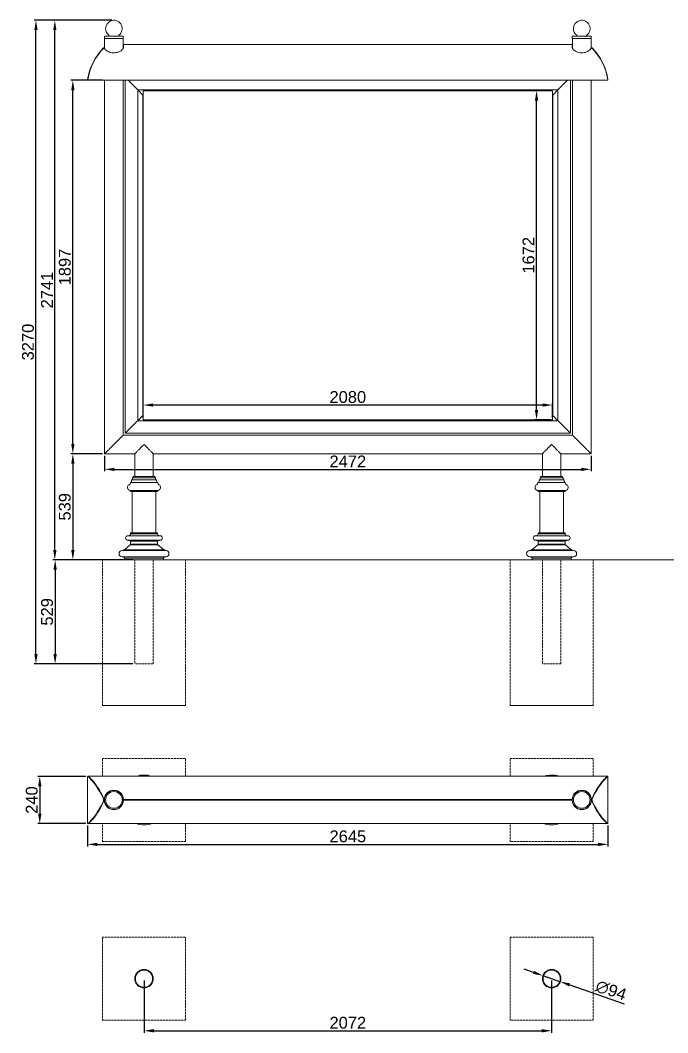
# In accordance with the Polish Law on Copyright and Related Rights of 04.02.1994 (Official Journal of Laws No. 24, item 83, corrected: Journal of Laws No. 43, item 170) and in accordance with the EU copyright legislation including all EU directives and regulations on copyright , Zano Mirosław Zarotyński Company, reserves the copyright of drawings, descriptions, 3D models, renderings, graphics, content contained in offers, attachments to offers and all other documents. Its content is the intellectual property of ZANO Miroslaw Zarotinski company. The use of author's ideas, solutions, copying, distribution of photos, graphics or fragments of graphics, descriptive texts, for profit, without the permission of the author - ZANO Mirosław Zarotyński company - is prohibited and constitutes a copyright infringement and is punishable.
# Model space of a CAD drawing. Header units: millimetres. Extents: x -342 to 7090, y 907 to 6051.
# Drawn here: x -342 to 2949, y 907 to 6051 of the extents above; entities that cross this region are included whole.
import ezdxf

# ---------------------------------------------------------------- set-up
doc = ezdxf.new("R2010")
doc.units = ezdxf.units.MM
doc.linetypes.add('HIDDEN', pattern=[1.905, 1.27, -0.635])
for name, color, linetype, lineweight in [('ZANO_R', 7, 'Continuous', 0), ('ZANO_R_przerywana', 7, 'HIDDEN', 0), ('ZANO_W', 1, 'Continuous', 0)]:
    doc.layers.add(name, color=color, linetype=linetype, lineweight=lineweight)
doc.styles.add('Arial', font='arial.ttf')
doc.styles.get("Standard").update_dxf_attribs({"font": 'ARIALUNI.TTF'})
doc.dimstyles.new('pl i ang', dxfattribs={"dimtxt": 50, "dimasz": 50, "dimexe": 1.25, "dimexo": 0.625, "dimgap": 10, "dimtad": 1, "dimtoh": 1, "dimtxsty": 'Standard', "dimcen": 2.5, "dimclrd": 1, "dimclre": 1, "dimclrt": 1, "dimadec": 0, "dimazin": 0, "dimtfac": 1, "dimtmove": 0, "dimatfit": 3, "dimfxl": 1, "dimarcsym": 1})

# ---------------------------------------------------------------- blocks, each defined once
blk = doc.blocks.new('*D407')
at = {"layer": 'ZANO_W', "color": 1, "lineweight": -2}
for p, q in [((283, 4030.5), (283, 4105.7)), ((2313.4, 4095.7), (333, 4095.7)), ((2363.4, 4030.5), (2363.4, 4105.7))]:
    blk.add_line(p, q, dxfattribs=at)
at = {"layer": 'ZANO_W', "color": 1}
for points in [[(333, 4104), (333, 4087.4), (283, 4095.7)], [(2313.4, 4087.4), (2313.4, 4104), (2363.4, 4095.7)]]:
    blk.add_solid(points, dxfattribs=at)
at = {"layer": 'ZANO_W', "color": 1, "insert": (1323.2, 4136.3), "char_height": 60, "attachment_point": 5, "style": 'Arial'}
blk.add_mtext('2080', dxfattribs=at)
blk = doc.blocks.new('*D408')
at = {"layer": 'ZANO_W', "color": 1, "lineweight": -2}
for p, q in [((2353.4, 5692.7), (2272.4, 5692.7)), ((2282.4, 4070.5), (2282.4, 5642.7)), ((2353.4, 4020.5), (2272.4, 4020.5))]:
    blk.add_line(p, q, dxfattribs=at)
at = {"layer": 'ZANO_W', "color": 1}
for points in [[(2290.8, 5642.7), (2274.1, 5642.7), (2282.4, 5692.7)], [(2274.1, 4070.5), (2290.8, 4070.5), (2282.4, 4020.5)]]:
    blk.add_solid(points, dxfattribs=at)
at = {"layer": 'ZANO_W', "color": 1, "insert": (2241.8, 4856.6), "char_height": 60, "attachment_point": 5, "rotation": 90, "style": 'Arial'}
blk.add_mtext('1672', dxfattribs=at)
blk = doc.blocks.new('*D409')
at = {"layer": 'ZANO_W', "color": 1, "lineweight": -2}
for p, q in [((77, 5745.5), (-84.5, 5745.5)), ((-74.5, 3898.3), (-74.5, 5695.5)), ((77, 3848.3), (-84.5, 3848.3))]:
    blk.add_line(p, q, dxfattribs=at)
at = {"layer": 'ZANO_W', "color": 1}
for points in [[(-66.2, 5695.5), (-82.8, 5695.5), (-74.5, 5745.5)], [(-82.8, 3898.3), (-66.2, 3898.3), (-74.5, 3848.3)]]:
    blk.add_solid(points, dxfattribs=at)
at = {"layer": 'ZANO_W', "color": 1, "insert": (-115.1, 4796.9), "char_height": 60, "attachment_point": 5, "rotation": 90, "style": 'Arial'}
blk.add_mtext('1897', dxfattribs=at)
blk = doc.blocks.new('*D410')
at = {"layer": 'ZANO_W', "color": 1, "lineweight": -2}
for p, q in [((77, 3848.3), (-84.5, 3848.3)), ((-74.5, 3798.3), (-74.5, 3359.3)), ((178.5, 3309.3), (-84.5, 3309.3))]:
    blk.add_line(p, q, dxfattribs=at)
at = {"layer": 'ZANO_W', "color": 1}
for points in [[(-66.2, 3798.3), (-82.8, 3798.3), (-74.5, 3848.3)], [(-82.8, 3359.3), (-66.2, 3359.3), (-74.5, 3309.3)]]:
    blk.add_solid(points, dxfattribs=at)
at = {"layer": 'ZANO_W', "color": 1, "insert": (-115.2, 3578.8), "char_height": 60, "attachment_point": 5, "rotation": 90, "style": 'Arial'}
blk.add_mtext('539', dxfattribs=at)
blk = doc.blocks.new('*D411')
at = {"layer": 'ZANO_W', "color": 1, "lineweight": -2}
for p, q in [((230.3, 3309.3), (-174.6, 3309.3)), ((-164.6, 3259.3), (-164.6, 2830.8)), ((230.3, 2780.8), (-174.6, 2780.8))]:
    blk.add_line(p, q, dxfattribs=at)
at = {"layer": 'ZANO_W', "color": 1}
for points in [[(-156.3, 3259.3), (-173, 3259.3), (-164.6, 3309.3)], [(-173, 2830.8), (-156.3, 2830.8), (-164.6, 2780.8)]]:
    blk.add_solid(points, dxfattribs=at)
at = {"layer": 'ZANO_W', "color": 1, "insert": (-205.3, 3045), "char_height": 60, "attachment_point": 5, "rotation": 90, "style": 'Arial'}
blk.add_mtext('529', dxfattribs=at)
blk = doc.blocks.new('*D412')
at = {"layer": 'ZANO_W', "color": 1, "lineweight": -2}
for p, q in [((123.2, 6050.7), (-176.1, 6050.7)), ((-166.1, 3359.3), (-166.1, 6000.7)), ((178.5, 3309.3), (-176.1, 3309.3))]:
    blk.add_line(p, q, dxfattribs=at)
at = {"layer": 'ZANO_W', "color": 1}
for points in [[(-157.7, 6000.7), (-174.4, 6000.7), (-166.1, 6050.7)], [(-174.4, 3359.3), (-157.7, 3359.3), (-166.1, 3309.3)]]:
    blk.add_solid(points, dxfattribs=at)
at = {"layer": 'ZANO_W', "color": 1, "insert": (-206.2, 4680), "char_height": 60, "attachment_point": 5, "rotation": 90, "style": 'Arial'}
blk.add_mtext('2741', dxfattribs=at)
blk = doc.blocks.new('*D413')
at = {"layer": 'ZANO_W', "color": 1, "lineweight": -2}
for p, q in [((122.6, 6050.7), (-271.9, 6050.7)), ((-261.9, 2830.8), (-261.9, 6000.7)), ((230.3, 2780.8), (-271.9, 2780.8))]:
    blk.add_line(p, q, dxfattribs=at)
at = {"layer": 'ZANO_W', "color": 1}
for points in [[(-253.5, 6000.7), (-270.2, 6000.7), (-261.9, 6050.7)], [(-270.2, 2830.8), (-253.5, 2830.8), (-261.9, 2780.8)]]:
    blk.add_solid(points, dxfattribs=at)
at = {"layer": 'ZANO_W', "color": 1, "insert": (-302.5, 4415.7), "char_height": 60, "attachment_point": 5, "rotation": 90, "style": 'Arial'}
blk.add_mtext('3270', dxfattribs=at)
blk = doc.blocks.new('*D414')
at = {"layer": 'ZANO_W', "color": 1, "lineweight": -2}
for p, q in [((87, 3838.3), (87, 3759.1)), ((2559.4, 3838.3), (2559.4, 3759.1)), ((137, 3769.1), (2509.4, 3769.1))]:
    blk.add_line(p, q, dxfattribs=at)
at = {"layer": 'ZANO_W', "color": 1}
for points in [[(137, 3777.4), (137, 3760.7), (87, 3769.1)], [(2509.4, 3760.7), (2509.4, 3777.4), (2559.4, 3769.1)]]:
    blk.add_solid(points, dxfattribs=at)
at = {"layer": 'ZANO_W', "color": 1, "insert": (1323.2, 3809.2), "char_height": 60, "attachment_point": 5, "style": 'Arial'}
blk.add_mtext('2472', dxfattribs=at)
blk = doc.blocks.new('*D415')
at = {"layer": 'ZANO_W', "color": 1, "lineweight": -2}
for p, q in [((-9.2, 2208.7), (-252.6, 2208.7)), ((-242.6, 2158.7), (-242.6, 2019.1)), ((-7.8, 1969.1), (-252.6, 1969.1))]:
    blk.add_line(p, q, dxfattribs=at)
at = {"layer": 'ZANO_W', "color": 1}
for points in [[(-234.2, 2158.7), (-250.9, 2158.7), (-242.6, 2208.7)], [(-250.9, 2019.1), (-234.2, 2019.1), (-242.6, 1969.1)]]:
    blk.add_solid(points, dxfattribs=at)
at = {"layer": 'ZANO_W', "color": 1, "insert": (-283.2, 2088.9), "char_height": 60, "attachment_point": 5, "rotation": 90, "style": 'Arial'}
blk.add_mtext('240', dxfattribs=at)
blk = doc.blocks.new('*D416')
at = {"layer": 'ZANO_W', "color": 1, "lineweight": -2}
for p, q in [((0.8, 1960.3), (0.8, 1853.7)), ((2645.5, 1960.3), (2645.5, 1853.7)), ((50.8, 1863.7), (2595.5, 1863.7))]:
    blk.add_line(p, q, dxfattribs=at)
at = {"layer": 'ZANO_W', "color": 1}
for points in [[(50.8, 1872), (50.8, 1855.4), (0.8, 1863.7)], [(2595.5, 1855.4), (2595.5, 1872), (2645.5, 1863.7)]]:
    blk.add_solid(points, dxfattribs=at)
at = {"layer": 'ZANO_W', "color": 1, "insert": (1323.2, 1904.3), "char_height": 60, "attachment_point": 5, "style": 'Arial'}
blk.add_mtext('2645', dxfattribs=at)
blk = doc.blocks.new('*D417')
at = {"layer": 'ZANO_W', "color": 1, "lineweight": -2}
for p, q in [((2267.5, 1213.2), (2220.2, 1229.5)), ((2314.7, 1196.8), (2403.5, 1166.1)), ((2450.8, 1149.7), (2728.1, 1053.7))]:
    blk.add_line(p, q, dxfattribs=at)
at = {"layer": 'ZANO_W', "color": 1}
for points in [[(2264.7, 1205.3), (2270.2, 1221), (2314.7, 1196.8)], [(2453.5, 1157.6), (2448, 1141.8), (2403.5, 1166.1)]]:
    blk.add_solid(points, dxfattribs=at)
at = {"layer": 'ZANO_W', "color": 1, "insert": (2661.1, 1121.7), "char_height": 60, "attachment_point": 5, "rotation": 340.9046, "style": 'Arial'}
blk.add_mtext('∅94', dxfattribs=at)
blk = doc.blocks.new('*D418')
at = {"layer": 'ZANO_W', "color": 1, "lineweight": -2}
for p, q in [((287.3, 1171.4), (287.3, 906.7)), ((2359.1, 1171.4), (2359.1, 906.7)), ((337.3, 916.7), (2309.1, 916.7))]:
    blk.add_line(p, q, dxfattribs=at)
at = {"layer": 'ZANO_W', "color": 1}
for points in [[(337.3, 925), (337.3, 908.4), (287.3, 916.7)], [(2309.1, 908.4), (2309.1, 925), (2359.1, 916.7)]]:
    blk.add_solid(points, dxfattribs=at)
at = {"layer": 'ZANO_W', "color": 1, "insert": (1323.2, 957.3), "char_height": 60, "attachment_point": 5, "style": 'Arial'}
blk.add_mtext('2072', dxfattribs=at)

msp = doc.modelspace()

# ---------------------------------------------------------------- linework, layer by layer
at = {"layer": 'ZANO_R'}
for p, q in [((85.9, 5969.4), (85.9, 5958.8)), ((182.1, 5969.4), (85.9, 5969.4)), ((182.1, 5958.8), (182.1, 5969.4)), ((2464.2, 5969.4), (2464.2, 5958.8)), ((2468.9, 5969.4), (2464.2, 5969.4)), ((2560.4, 5969.4), (2468.9, 5969.4)), ((2560.4, 5958.8), (2560.4, 5969.4)), ((182.1, 5958.8), (85.9, 5958.8)), ((87, 5958.8), (87, 5906.6)), ((181, 5906.8), (181, 5958.8)), ((2463.7, 5927.1), (182.6, 5927.1)), ((182.6, 5912.1), (182.6, 5927.1)), ((2463.7, 5927.1), (2463.7, 5912.1)), ((2468.9, 5958.8), (2464.2, 5958.8)), ((2465.3, 5958.8), (2465.3, 5906.8)), ((2560.4, 5958.8), (2468.9, 5958.8)), ((2559.3, 5906.5), (2559.3, 5958.8)), ((81.9, 5910.6), (82.8, 5909.6)), ((83.1, 5911.8), (84, 5910.8)), ((2563.2, 5911.8), (2562.3, 5910.8)), ((2564.5, 5910.6), (2563.5, 5909.6)), ((0.8, 5748.9), (2.4, 5748.7)), ((3.7, 5748.4), (2.2, 5748.4)), ((3.7, 5748.4), (2.2, 5748.4)), ((2.2, 5748.4), (2.2, 5748.4)), ((3.8, 5745.5), (2642.5, 5745.5)), ((87, 5745.5), (87, 3848.3)), ((181, 3942.3), (181, 5745.5)), ((192.2, 3954.4), (192.2, 5745.5)), ((207.1, 5745.5), (252.7, 5699.8)), ((2439.3, 5745.5), (2393.7, 5699.8)), ((2454.2, 3954.4), (2454.2, 5745.5)), ((2465.4, 5745.5), (2465.4, 3942.3)), ((2559.4, 3848.3), (2559.4, 5745.5)), ((2644.1, 5748.4), (2642.6, 5748.4)), ((2644.1, 5748.4), (2642.6, 5748.4)), ((2645.5, 5748.9), (2644, 5748.7)), ((2644.1, 5748.4), (2644.1, 5748.4)), ((252.7, 5699.8), (255.6, 5697)), ((255.6, 4016.3), (255.6, 5697)), ((2390.8, 5697), (255.6, 5697)), ((256.9, 5695.7), (282, 5670.5)), ((282, 4042.7), (282, 5670.5)), ((283, 5670.5), (282, 5670.5)), ((283, 5692.7), (283, 4856.6)), ((283, 5692.7), (2363.4, 5692.7)), ((2363.4, 5692.7), (2363.4, 4856.6)), ((2364.4, 5670.5), (2363.4, 5670.5)), ((2364.4, 5670.5), (2389.6, 5695.7)), ((2364.4, 4042.7), (2364.4, 5670.5)), ((2390.8, 4016.3), (2390.8, 5697)), ((283, 4856.6), (283, 4020.5)), ((2363.4, 4856.6), (2363.4, 4020.5)), ((252.7, 4013.4), (195, 3955.7)), ((2390.8, 4016.3), (255.6, 4016.3)), ((282, 4042.7), (256.9, 4017.5)), ((283, 4042.7), (282, 4042.7)), ((2363.4, 4020.5), (283, 4020.5)), ((2364.4, 4042.7), (2363.4, 4042.7)), ((2389.6, 4017.5), (2364.4, 4042.7)), ((2393.7, 4013.4), (2451.4, 3955.7)), ((2465.4, 3942.3), (181, 3942.3)), ((193.8, 3954.4), (192.2, 3954.4)), ((193.8, 3954.4), (193.8, 3952.9)), ((2452.7, 3952.9), (193.8, 3952.9)), ((2452.7, 3954.4), (2452.7, 3952.9)), ((2452.7, 3954.4), (2454.2, 3954.4)), ((87, 3848.3), (240.3, 3848.3)), ((240.3, 3848.3), (240.3, 3732.1)), ((334.3, 3848.3), (2312.1, 3848.3)), ((334.3, 3732.1), (334.3, 3848.3)), ((2312.1, 3848.3), (2312.1, 3732.1)), ((2406.1, 3848.3), (2559.4, 3848.3)), ((2406.1, 3732.1), (2406.1, 3848.3)), ((224.1, 3713.6), (224.1, 3709.4)), ((326.8, 3715.7), (226.3, 3715.7)), ((229.4, 3725.2), (229.4, 3721.5)), ((324.1, 3726.3), (230.5, 3726.3)), ((231.3, 3730), (231.3, 3729.5)), ((233.4, 3732.1), (322.2, 3732.1)), ((322.2, 3732.1), (341.2, 3732.1)), ((344.1, 3726.3), (324.1, 3726.3)), ((348.3, 3715.7), (326.8, 3715.7)), ((343.3, 3729.5), (343.3, 3730)), ((345.2, 3721.5), (345.2, 3725.2)), ((350.5, 3709.4), (350.5, 3713.6)), ((2295.9, 3713.6), (2295.9, 3709.4)), ((2419.6, 3715.7), (2298.1, 3715.7)), ((2301.2, 3725.2), (2301.2, 3721.5)), ((2415.4, 3726.3), (2302.3, 3726.3)), ((2303.1, 3730), (2303.1, 3729.5)), ((2305.2, 3732.1), (2412.5, 3732.1)), ((2412.5, 3732.1), (2413, 3732.1)), ((2415.1, 3729.5), (2415.1, 3730)), ((2415.9, 3726.3), (2415.4, 3726.3)), ((2417, 3721.5), (2417, 3725.2)), ((2420.2, 3715.7), (2419.6, 3715.7)), ((2422.3, 3709.4), (2422.3, 3713.6)), ((333.4, 3662.4), (216.2, 3662.4)), ((217.8, 3700.9), (217.8, 3700.7)), ((218.6, 3659.4), (218.6, 3656.5)), ((331.8, 3659.4), (218.6, 3659.4)), ((331.8, 3656.5), (218.6, 3656.5)), ((330.9, 3703), (219.9, 3703)), ((227.1, 3656.5), (227.1, 3446.7)), ((354.7, 3703), (330.9, 3703)), ((356, 3659.4), (331.8, 3659.4)), ((356, 3656.5), (331.8, 3656.5)), ((358.5, 3662.4), (333.4, 3662.4)), ((347.6, 3446.7), (347.6, 3656.5)), ((356, 3656.5), (356, 3659.4)), ((356.8, 3700.7), (356.8, 3700.9)), ((2429.6, 3662.4), (2288, 3662.4)), ((2289.6, 3700.9), (2289.6, 3700.7)), ((2290.4, 3659.4), (2290.4, 3656.5)), ((2427.2, 3659.4), (2290.4, 3659.4)), ((2427.2, 3656.5), (2290.4, 3656.5)), ((2425.9, 3703), (2291.7, 3703)), ((2298.9, 3656.5), (2298.9, 3446.7)), ((2419.4, 3446.7), (2419.4, 3656.5)), ((2426.5, 3703), (2425.9, 3703)), ((2427.8, 3659.4), (2427.2, 3659.4)), ((2427.8, 3656.5), (2427.2, 3656.5)), ((2427.8, 3656.5), (2427.8, 3659.4)), ((2428.6, 3700.7), (2428.6, 3700.9)), ((2430.3, 3662.4), (2429.6, 3662.4)), ((218.6, 3446.7), (218.6, 3442)), ((218.6, 3446.7), (356, 3446.7)), ((356, 3442), (356, 3446.7)), ((2290.4, 3446.7), (2290.4, 3442)), ((2290.4, 3446.7), (2427.8, 3446.7)), ((2427.8, 3442), (2427.8, 3446.7)), ((205.4, 3431.9), (369.2, 3431.9)), ((205.4, 3408.6), (369.2, 3408.6)), ((218.6, 3442), (356, 3442)), ((218.6, 3404.4), (218.6, 3388.5)), ((218.6, 3404.4), (356, 3404.4)), ((356, 3388.5), (356, 3404.4)), ((2277.2, 3431.9), (2441, 3431.9)), ((2277.2, 3408.6), (2441, 3408.6)), ((2290.4, 3442), (2427.8, 3442)), ((2290.4, 3404.4), (2290.4, 3388.5)), ((2290.4, 3404.4), (2427.8, 3404.4)), ((2427.8, 3388.5), (2427.8, 3404.4)), ((176.3, 3356.8), (398.3, 3356.8)), ((217, 3385), (187.3, 3361)), ((187.3, 3361), (387.3, 3361)), ((217, 3385), (357.6, 3385)), ((218.6, 3388.5), (356, 3388.5)), ((387.3, 3361), (357.6, 3385)), ((2248.1, 3356.8), (2470.1, 3356.8)), ((2288.8, 3385), (2259.1, 3361)), ((2259.1, 3361), (2459.1, 3361)), ((2288.8, 3385), (2429.4, 3385)), ((2290.4, 3388.5), (2427.8, 3388.5)), ((2459.1, 3361), (2429.4, 3385)), ((-99, 3309.3), (3810.7, 3309.3)), ((75.9, 3309.3), (498.7, 3309.3)), ((498.7, 3309.3), (75.9, 3309.3)), ((176.3, 3325.1), (398.3, 3325.1)), ((188.5, 3317.2), (188.5, 3309.3)), ((188.5, 3317.2), (386.1, 3317.2)), ((240.3, 3309.3), (334.3, 3309.3)), ((386.1, 3309.3), (386.1, 3317.2)), ((2147.7, 3309.3), (2570.5, 3309.3)), ((2570.5, 3309.3), (2147.7, 3309.3)), ((2248.1, 3325.1), (2470.1, 3325.1)), ((2260.3, 3317.2), (2260.3, 3309.3)), ((2260.3, 3317.2), (2457.9, 3317.2)), ((2312.1, 3309.3), (2406.1, 3309.3)), ((2457.9, 3309.3), (2457.9, 3317.2)), ((0.8, 2208.7), (0.8, 2203.8)), ((0.8, 2208.7), (2.3, 2208.7)), ((0.8, 2203.9), (0.8, 1975.1)), ((2.2, 2209.9), (2.2, 2208.7)), ((2.2, 2209.9), (3.7, 2209.9)), ((2642.6, 2209.9), (3.7, 2209.9)), ((21.4, 2190.8), (22, 2190.8)), ((22.4, 2189.8), (22.9, 2189.8)), ((2623.4, 2189.8), (2623.9, 2189.8)), ((2624.3, 2190.8), (2624.9, 2190.8)), ((2642.6, 2209.9), (2644.1, 2209.9)), ((2645.5, 2208.7), (2644, 2208.7)), ((2644.1, 2209.9), (2644.1, 2208.7)), ((2645.5, 2203.8), (2645.5, 2208.7)), ((2645.6, 1975.1), (2645.6, 2203.9)), ((75.9, 2110.4), (75.9, 2108)), ((147, 2136.2), (144.3, 2136.2)), ((2502, 2136.2), (2499.3, 2136.2)), ((2570.5, 2108.2), (2570.5, 2110.6)), ((75.9, 2071), (75.9, 2068.6)), ((81.9, 2091.6), (83, 2091.6)), ((81.9, 2087.4), (83, 2087.4)), ((83.1, 2090.8), (83.1, 2088.2)), ((83.1, 2090.8), (84.2, 2090.8)), ((83.1, 2088.2), (84.2, 2088.2)), ((84.1, 2091.9), (84.1, 2091.4)), ((84.1, 2087.1), (84.1, 2087.6)), ((84.2, 2090.8), (84.2, 2088.2)), ((85.6, 2094.5), (85.4, 2091.4)), ((85.4, 2091.4), (85.4, 2091.9)), ((85.4, 2089.5), (85.4, 2091.1)), ((85.4, 2089.5), (85.4, 2087.9)), ((85.4, 2087.6), (85.4, 2087.1)), ((182.6, 2091.4), (182.6, 2091.9)), ((182.6, 2089.5), (182.6, 2091.1)), ((182.6, 2091.1), (2463.7, 2091.1)), ((182.6, 2089.5), (2463.7, 2089.5)), ((182.6, 2089.5), (182.6, 2087.9)), ((2463.7, 2087.9), (182.6, 2087.9)), ((182.6, 2087.6), (182.6, 2087.1)), ((2463.7, 2091.4), (2463.7, 2091.9)), ((2463.7, 2089.5), (2463.7, 2091.1)), ((2463.7, 2089.5), (2463.7, 2087.9)), ((2463.7, 2087.6), (2463.7, 2087.1)), ((2560.7, 2084.5), (2560.9, 2087.6)), ((2560.9, 2091.4), (2560.9, 2091.9)), ((2560.9, 2087.6), (2560.9, 2087.1)), ((2561, 2089.5), (2561, 2091.1)), ((2561, 2089.5), (2561, 2087.9)), ((2563.2, 2090.8), (2562.1, 2090.8)), ((2562.1, 2088.2), (2562.1, 2090.8)), ((2563.2, 2088.2), (2562.1, 2088.2)), ((2562.2, 2091.9), (2562.2, 2091.4)), ((2562.2, 2087.1), (2562.2, 2087.6)), ((2563.2, 2088.2), (2563.2, 2090.8)), ((2564.5, 2091.6), (2563.3, 2091.6)), ((2564.5, 2087.4), (2563.3, 2087.4)), ((2570.5, 2068.4), (2570.5, 2070.8)), ((144.3, 2042.3), (145.4, 2042.3)), ((2501, 2042.3), (2502, 2042.3)), ((0.8, 1975.2), (0.8, 1970.3)), ((0.8, 1970.3), (2.3, 1970.3)), ((2.2, 1969.1), (2.2, 1970.3)), ((3.7, 1969.1), (2.2, 1969.1)), ((3.7, 1969.1), (2642.6, 1969.1)), ((22, 1988.2), (21.4, 1988.2)), ((22.9, 1989.2), (22.4, 1989.2)), ((2623.9, 1989.2), (2623.4, 1989.2)), ((2624.9, 1988.2), (2624.3, 1988.2)), ((2644.1, 1969.1), (2642.6, 1969.1)), ((2645.5, 1970.3), (2644, 1970.3)), ((2644.1, 1969.1), (2644.1, 1970.3)), ((2645.5, 1970.3), (2645.5, 1975.2))]:
    msp.add_line(p, q, dxfattribs=at)
at = {"layer": 'ZANO_R', "flags": 128}
for points in [[(85.4, 5910.9), (85.6, 5909.8), (86.5, 5907.4), (88.1, 5904.9), (90.5, 5902.2), (93.5, 5899.4), (97.1, 5896.6), (101.4, 5893.9), (106.2, 5891.4), (111.6, 5889.2), (117.9, 5887.2), (124.7, 5885.8), (131.9, 5885.2), (139.1, 5885.4), (145.5, 5886.2), (151.6, 5887.6), (157.5, 5889.6), (161, 5891.1), (164.3, 5892.7), (170.3, 5896.2), (175.1, 5900), (177.9, 5902.7), (180.1, 5905.3), (181.6, 5907.9), (182.6, 5910.9)], [(2463.7, 5910.9), (2463.9, 5909.8), (2464.9, 5907.4), (2466.5, 5904.9), (2468.8, 5902.2), (2471.9, 5899.4), (2475.5, 5896.6), (2479.7, 5893.9), (2484.6, 5891.4), (2489.9, 5889.2), (2496.3, 5887.2), (2503.1, 5885.8), (2510.2, 5885.2), (2517.5, 5885.4), (2523.8, 5886.2), (2529.9, 5887.6), (2535.9, 5889.6), (2541.3, 5892), (2547, 5895.2), (2551.8, 5898.6), (2554.9, 5901.3), (2557.4, 5903.9), (2559.2, 5906.5), (2560.4, 5908.8), (2560.9, 5910.9)], [(255.6, 5697), (255.6, 5696.9), (255.7, 5696.9), (255.8, 5696.8), (256, 5696.6), (256.2, 5696.4), (256.4, 5696.2), (256.6, 5696), (256.9, 5695.7)], [(255.6, 5697), (255.6, 5696.9), (255.7, 5696.9), (255.8, 5696.8), (256, 5696.6), (256.2, 5696.4), (256.4, 5696.2), (256.6, 5696), (256.9, 5695.7)], [(2389.6, 5695.7), (2389.8, 5696), (2390, 5696.2), (2390.3, 5696.4), (2390.4, 5696.6), (2390.6, 5696.8), (2390.7, 5696.9), (2390.8, 5696.9), (2390.8, 5697)], [(2389.6, 5695.7), (2389.8, 5696), (2390, 5696.2), (2390.3, 5696.4), (2390.4, 5696.6), (2390.6, 5696.8), (2390.7, 5696.9), (2390.8, 5696.9), (2390.8, 5697)], [(2390.8, 5697), (2390.9, 5697), (2391, 5697.1), (2391.2, 5697.4), (2391.5, 5697.6), (2391.8, 5698), (2392.2, 5698.4), (2392.7, 5698.9), (2393.2, 5699.3), (2393.7, 5699.8)], [(2390.8, 5697), (2390.9, 5697), (2391, 5697.2), (2391.3, 5697.5), (2391.7, 5697.8), (2392.1, 5698.2), (2392.6, 5698.7), (2393.1, 5699.3), (2393.7, 5699.8)], [(255.6, 4016.3), (255.5, 4016.2), (255.4, 4016.1), (255.1, 4015.8), (254.8, 4015.4), (254.3, 4015), (253.8, 4014.5), (253.3, 4014), (252.7, 4013.4)], [(255.6, 4016.3), (255.5, 4016.2), (255.4, 4016.1), (255.2, 4015.9), (254.9, 4015.6), (254.6, 4015.3), (254.2, 4014.8), (253.7, 4014.4), (253.2, 4013.9), (252.7, 4013.4)], [(256.9, 4017.5), (256.6, 4017.3), (256.4, 4017.1), (256.2, 4016.8), (256, 4016.6), (255.8, 4016.5), (255.7, 4016.4), (255.6, 4016.3), (255.6, 4016.3)], [(256.9, 4017.5), (256.6, 4017.3), (256.4, 4017.1), (256.2, 4016.9), (256, 4016.7), (255.9, 4016.6), (255.8, 4016.4), (255.7, 4016.4), (255.6, 4016.3), (255.6, 4016.3)], [(2390.8, 4016.3), (2390.8, 4016.3), (2390.7, 4016.4), (2390.6, 4016.5), (2390.4, 4016.6), (2390.3, 4016.8), (2390, 4017.1), (2389.8, 4017.3), (2389.6, 4017.5)], [(2390.8, 4016.3), (2390.8, 4016.3), (2390.7, 4016.4), (2390.6, 4016.5), (2390.4, 4016.6), (2390.3, 4016.8), (2390, 4017.1), (2389.8, 4017.3), (2389.6, 4017.5)], [(2393.7, 4013.4), (2393.1, 4014), (2392.6, 4014.5), (2392.1, 4015), (2391.7, 4015.4), (2391.3, 4015.8), (2391, 4016.1), (2390.9, 4016.2), (2390.8, 4016.3)], [(2393.7, 4013.4), (2393.2, 4013.9), (2392.7, 4014.4), (2392.2, 4014.8), (2391.8, 4015.3), (2391.5, 4015.6), (2391.2, 4015.9), (2391, 4016.1), (2390.9, 4016.2), (2390.8, 4016.3)], [(181, 3942.3), (180.9, 3942.2), (180.5, 3941.8), (179.8, 3941.1), (178.9, 3940.2), (177.8, 3939), (176.4, 3937.6), (174.7, 3936), (172.9, 3934.1), (170.8, 3932), (168.5, 3929.7), (166, 3927.3), (163.3, 3924.6), (160.5, 3921.8), (157.5, 3918.8), (154.4, 3915.7), (151.2, 3912.5), (147.9, 3909.1), (144.5, 3905.8), (141, 3902.3), (137.5, 3898.8), (134, 3895.3), (130.5, 3891.8), (127, 3888.3), (123.6, 3884.8), (120.2, 3881.4), (116.9, 3878.1), (113.6, 3874.9), (110.5, 3871.8), (107.6, 3868.8), (104.7, 3866), (102.1, 3863.3), (99.6, 3860.9), (97.3, 3858.6), (95.2, 3856.5), (93.3, 3854.6), (91.7, 3853), (90.3, 3851.6), (89.1, 3850.4), (88.2, 3849.5), (87.6, 3848.8), (87.2, 3848.4), (87, 3848.3)], [(87, 3848.3), (87.2, 3848.4), (87.6, 3848.8), (88.2, 3849.5), (89.1, 3850.4), (90.3, 3851.6), (91.7, 3853), (93.3, 3854.6), (95.2, 3856.5), (97.3, 3858.6), (99.6, 3860.9), (102.1, 3863.3), (104.7, 3866), (107.6, 3868.8), (110.5, 3871.8), (113.6, 3874.9), (116.9, 3878.1), (120.2, 3881.4), (123.6, 3884.8), (127, 3888.3), (130.5, 3891.8), (134, 3895.3), (137.5, 3898.8), (141, 3902.3), (144.5, 3905.8), (147.9, 3909.1), (151.2, 3912.5), (154.4, 3915.7), (157.5, 3918.8), (160.5, 3921.8), (163.3, 3924.6), (166, 3927.3), (168.5, 3929.7), (170.8, 3932), (172.9, 3934.1), (174.7, 3936), (176.4, 3937.6), (177.8, 3939), (178.9, 3940.2), (179.8, 3941.1), (180.5, 3941.8), (180.9, 3942.2), (181, 3942.3)], [(195, 3955.7), (194.5, 3955.5), (194, 3955.3), (193.6, 3955.1), (193.2, 3954.9), (192.8, 3954.7), (192.6, 3954.6), (192.3, 3954.5), (192.2, 3954.5), (192.2, 3954.4)], [(195, 3955.7), (194.8, 3955.2), (194.5, 3954.6), (194.3, 3954.1), (194.1, 3953.7), (194, 3953.3), (193.9, 3953.1), (193.8, 3952.9), (193.8, 3952.9)], [(195, 3955.7), (194.8, 3955.5), (194.5, 3955.2), (194.3, 3955), (194.1, 3954.8), (194, 3954.7), (193.9, 3954.5), (193.8, 3954.5), (193.8, 3954.4)], [(195, 3955.7), (194.8, 3955.5), (194.6, 3955.3), (194.4, 3955.1), (194.2, 3954.9), (194.1, 3954.7), (193.9, 3954.6), (193.8, 3954.5), (193.8, 3954.5), (193.8, 3954.4)], [(2452.7, 3952.9), (2452.6, 3952.9), (2452.6, 3953), (2452.5, 3953.2), (2452.4, 3953.5), (2452.2, 3953.9), (2452, 3954.3), (2451.8, 3954.7), (2451.6, 3955.2), (2451.4, 3955.7)], [(2452.7, 3954.4), (2452.6, 3954.5), (2452.6, 3954.5), (2452.5, 3954.6), (2452.4, 3954.7), (2452.2, 3954.9), (2452, 3955.1), (2451.8, 3955.3), (2451.6, 3955.5), (2451.4, 3955.7)], [(2454.2, 3954.4), (2454.2, 3954.5), (2454.1, 3954.5), (2453.9, 3954.6), (2453.6, 3954.7), (2453.2, 3954.9), (2452.8, 3955.1), (2452.4, 3955.3), (2451.9, 3955.5), (2451.4, 3955.7)], [(2452.7, 3954.4), (2452.6, 3954.5), (2452.6, 3954.5), (2452.5, 3954.6), (2452.4, 3954.7), (2452.2, 3954.9), (2452, 3955.1), (2451.8, 3955.3), (2451.6, 3955.5), (2451.4, 3955.7)], [(2465.4, 3942.3), (2465.5, 3942.2), (2465.9, 3941.8), (2466.6, 3941.1), (2467.5, 3940.2), (2468.6, 3939), (2470, 3937.6), (2471.7, 3936), (2473.6, 3934.1), (2475.6, 3932), (2477.9, 3929.7), (2480.4, 3927.3), (2483.1, 3924.6), (2485.9, 3921.8), (2488.9, 3918.8), (2492, 3915.7), (2495.2, 3912.5), (2498.5, 3909.1), (2501.9, 3905.8), (2505.4, 3902.3), (2508.9, 3898.8), (2512.4, 3895.3), (2515.9, 3891.8), (2519.4, 3888.3), (2522.8, 3884.8), (2526.2, 3881.4), (2529.5, 3878.1), (2532.8, 3874.9), (2535.9, 3871.8), (2538.8, 3868.8), (2541.7, 3866), (2544.3, 3863.3), (2546.8, 3860.9), (2549.1, 3858.6), (2551.2, 3856.5), (2553.1, 3854.6), (2554.7, 3853), (2556.1, 3851.6), (2557.3, 3850.4), (2558.2, 3849.5), (2558.8, 3848.8), (2559.2, 3848.4), (2559.4, 3848.3)], [(2559.4, 3848.3), (2559.2, 3848.4), (2558.8, 3848.8), (2558.2, 3849.5), (2557.3, 3850.4), (2556.1, 3851.6), (2554.7, 3853), (2553.1, 3854.6), (2551.2, 3856.5), (2549.1, 3858.6), (2546.8, 3860.9), (2544.3, 3863.3), (2541.7, 3866), (2538.8, 3868.8), (2535.9, 3871.8), (2532.8, 3874.9), (2529.5, 3878.1), (2526.2, 3881.4), (2522.8, 3884.8), (2519.4, 3888.3), (2515.9, 3891.8), (2512.4, 3895.3), (2508.9, 3898.8), (2505.4, 3902.3), (2501.9, 3905.8), (2498.5, 3909.1), (2495.2, 3912.5), (2492, 3915.7), (2488.9, 3918.8), (2485.9, 3921.8), (2483.1, 3924.6), (2480.4, 3927.3), (2477.9, 3929.7), (2475.6, 3932), (2473.6, 3934.1), (2471.7, 3936), (2470, 3937.6), (2468.6, 3939), (2467.5, 3940.2), (2466.6, 3941.1), (2465.9, 3941.8), (2465.5, 3942.2), (2465.4, 3942.3)], [(240.3, 3848.3), (240.4, 3848.4), (240.8, 3848.8), (241.5, 3849.5), (242.4, 3850.4), (243.6, 3851.6), (245, 3853), (246.6, 3854.6), (248.5, 3856.5), (250.6, 3858.6), (252.9, 3860.9), (255.3, 3863.3), (258, 3866), (260.8, 3868.8), (263.8, 3871.8), (266.9, 3874.9), (270.1, 3878.1), (273.5, 3881.4), (276.8, 3884.8), (280.3, 3888.3), (283.8, 3891.8), (287.3, 3895.3)], [(287.3, 3895.3), (290.8, 3891.8), (294.3, 3888.3), (297.8, 3884.8), (301.2, 3881.4), (304.5, 3878.1), (307.7, 3874.9), (310.8, 3871.8), (313.8, 3868.8), (316.6, 3866), (319.3, 3863.3), (321.7, 3860.9), (324, 3858.6), (326.1, 3856.5), (328, 3854.6), (329.6, 3853), (331, 3851.6), (332.2, 3850.4), (333.1, 3849.5), (333.8, 3848.8), (334.2, 3848.4), (334.3, 3848.3)], [(2312.1, 3848.3), (2312.3, 3848.4), (2312.6, 3848.8), (2313.3, 3849.5), (2314.2, 3850.4), (2315.4, 3851.6), (2316.8, 3853), (2318.4, 3854.6), (2320.3, 3856.5), (2322.4, 3858.6), (2324.7, 3860.9), (2327.1, 3863.3), (2329.8, 3866), (2332.6, 3868.8), (2335.6, 3871.8), (2338.7, 3874.9), (2341.9, 3878.1), (2345.3, 3881.4), (2348.7, 3884.8), (2352.1, 3888.3), (2355.6, 3891.8), (2359.1, 3895.3)], [(2359.1, 3895.3), (2362.6, 3891.8), (2366.1, 3888.3), (2369.6, 3884.8), (2373, 3881.4), (2376.3, 3878.1), (2379.5, 3874.9), (2382.6, 3871.8), (2385.6, 3868.8), (2388.4, 3866), (2391.1, 3863.3), (2393.6, 3860.9), (2395.8, 3858.6), (2397.9, 3856.5), (2399.8, 3854.6), (2401.4, 3853), (2402.8, 3851.6), (2404, 3850.4), (2404.9, 3849.5), (2405.6, 3848.8), (2406, 3848.4), (2406.1, 3848.3)], [(205.7, 3408.6), (210.1, 3408.2), (213.6, 3407.3), (216.1, 3406.1), (217.8, 3405.1), (218.5, 3404.4), (218.6, 3404.4), (218.6, 3404.4), (218.6, 3404.4), (218.6, 3404.4), (218.6, 3404.4), (218.6, 3404.4)], [(356, 3404.4), (356, 3404.4), (356, 3404.4), (356, 3404.4), (356, 3404.4), (356, 3404.4), (356.1, 3404.4), (356.8, 3405.1), (358.5, 3406.1), (361, 3407.3), (364.5, 3408.2), (368.9, 3408.6)], [(2277.5, 3408.6), (2281.9, 3408.2), (2285.4, 3407.3), (2287.9, 3406.1), (2289.6, 3405.1), (2290.4, 3404.4), (2290.4, 3404.4), (2290.4, 3404.4), (2290.4, 3404.4), (2290.4, 3404.4), (2290.4, 3404.4), (2290.4, 3404.4)], [(2427.8, 3404.4), (2427.8, 3404.4), (2427.8, 3404.4), (2427.8, 3404.4), (2427.8, 3404.4), (2427.8, 3404.4), (2427.9, 3404.4), (2428.6, 3405.1), (2430.3, 3406.1), (2432.8, 3407.3), (2436.3, 3408.2), (2440.8, 3408.6)], [(357.6, 3385), (356.3, 3387), (356, 3388.5)], [(2429.4, 3385), (2428.1, 3387), (2427.8, 3388.5)], [(0.8, 2208.7), (1.2, 2208.5), (3.4, 2207.2), (6.2, 2205.1), (9.4, 2202.1), (13.1, 2198.4), (17.2, 2194), (21.7, 2188.9), (26.5, 2183.1), (31.6, 2176.7), (36.9, 2169.8), (43.3, 2161), (49.9, 2151.4), (56.5, 2141.2), (63.1, 2130.3), (69.4, 2118.8), (75.9, 2105.6), (79, 2098.7), (81.9, 2091.6)], [(84.1, 2091.9), (83.1, 2094.7), (78.4, 2105.8), (73.4, 2116.3), (68.1, 2126.4), (62.7, 2136), (57.1, 2145.1), (51.4, 2153.7), (45.8, 2161.9), (40.3, 2169.5), (34.9, 2176.5), (29.7, 2183.1), (24.8, 2189), (20.2, 2194.2), (15.8, 2198.9), (11.9, 2202.8), (8.9, 2205.6), (6.3, 2207.7), (4, 2209.1), (2.2, 2209.9)], [(9.1, 2203.8), (11, 2202.1), (14.7, 2198.3), (18.8, 2193.8), (23.6, 2188.4), (28.6, 2182.3), (34, 2175.4), (39.6, 2168), (45.3, 2160), (52.8, 2149), (60.3, 2137.2), (67.6, 2124.4), (74.6, 2110.9), (78.9, 2101.4), (83, 2091.6)], [(84.1, 2091.4), (83.1, 2094.2), (78.5, 2105.1), (73.5, 2115.5), (68.2, 2125.5), (62.6, 2135.1), (56.9, 2144.3), (49, 2156.2), (45, 2161.8), (41.1, 2167.2), (37.2, 2172.4), (33.3, 2177.3), (29.6, 2182), (25.9, 2186.3), (20.7, 2192.2), (15.9, 2197.4), (11.5, 2201.7), (9.1, 2203.8)], [(2562.2, 2091.9), (2563.3, 2094.7), (2567.9, 2105.8), (2572.9, 2116.3), (2578.2, 2126.4), (2583.7, 2136), (2589.3, 2145.1), (2594.9, 2153.7), (2600.5, 2161.9), (2606, 2169.5), (2611.4, 2176.5), (2616.6, 2183), (2621.5, 2189), (2626.1, 2194.2), (2630.4, 2198.8), (2634.2, 2202.7), (2637.6, 2205.8), (2640.5, 2208), (2642.5, 2209.2), (2644.1, 2209.9)], [(2562.2, 2091.4), (2563.3, 2094.2), (2567.9, 2105.1), (2572.9, 2115.5), (2578.1, 2125.5), (2583.7, 2135.1), (2589.4, 2144.3), (2597.3, 2156.2), (2601.3, 2161.8), (2605.2, 2167.2), (2609.2, 2172.4), (2613, 2177.3), (2616.8, 2182), (2620.4, 2186.3), (2625.6, 2192.2), (2630.4, 2197.4), (2634.7, 2201.6), (2637.2, 2203.8)], [(2637.2, 2203.8), (2635.3, 2202.1), (2631.6, 2198.3), (2627.5, 2193.8), (2622.8, 2188.4), (2617.7, 2182.3), (2612.3, 2175.4), (2606.7, 2168), (2601, 2160), (2593.5, 2149), (2586.1, 2137.2), (2578.7, 2124.4), (2571.8, 2110.9), (2567.4, 2101.4), (2563.3, 2091.6)], [(2645.5, 2208.7), (2645.1, 2208.5), (2642.9, 2207.2), (2640.1, 2205.1), (2636.9, 2202.1), (2633.2, 2198.4), (2629.1, 2194), (2624.6, 2188.9), (2619.8, 2183.1), (2614.7, 2176.7), (2609.4, 2169.8), (2603, 2161), (2596.4, 2151.4), (2589.8, 2141.2), (2583.2, 2130.3), (2576.9, 2118.8), (2570.4, 2105.6), (2567.4, 2098.7), (2564.5, 2091.6)], [(0.8, 1970.3), (1.2, 1970.5), (3.4, 1971.8), (6.2, 1973.9), (9.4, 1976.9), (13.1, 1980.6), (17.2, 1985), (21.7, 1990.1), (26.5, 1995.9), (31.6, 2002.3), (36.9, 2009.2), (43.3, 2018), (49.9, 2027.6), (56.5, 2037.8), (63.1, 2048.7), (69.4, 2060.2), (75.9, 2073.4), (79, 2080.3), (81.9, 2087.4)], [(84.1, 2087.1), (83.1, 2084.3), (78.4, 2073.2), (73.4, 2062.7), (68.1, 2052.6), (62.7, 2043), (57.1, 2033.9), (51.4, 2025.3), (45.8, 2017.1), (40.3, 2009.5), (34.9, 2002.5), (29.8, 1996), (24.8, 1990), (20.2, 1984.8), (15.9, 1980.2), (12.1, 1976.3), (8.7, 1973.2), (5.8, 1971), (3.8, 1969.8), (2.2, 1969.1)], [(84.1, 2087.6), (83.1, 2084.8), (78.5, 2073.9), (73.5, 2063.5), (68.2, 2053.5), (62.6, 2043.9), (56.9, 2034.7), (49, 2022.8), (45, 2017.2), (41.1, 2011.8), (37.2, 2006.6), (33.3, 2001.7), (29.6, 1997), (25.9, 1992.7), (20.7, 1986.8), (15.9, 1981.6), (11.6, 1977.4), (9, 1975.1)], [(9, 1975.1), (11, 1976.9), (14.7, 1980.7), (18.8, 1985.2), (23.6, 1990.6), (28.6, 1996.7), (34, 2003.6), (39.6, 2011), (45.3, 2019), (52.8, 2030), (60.3, 2041.8), (67.6, 2054.6), (74.6, 2068.1), (78.9, 2077.6), (83, 2087.4)], [(85.4, 2089.5), (84.9, 2089.7), (84.5, 2090.3), (84.2, 2091.1), (84.1, 2091.4)], [(85.4, 2089.5), (84.9, 2089.3), (84.5, 2088.7), (84.2, 2087.9), (84.1, 2087.6)], [(2561, 2089.5), (2561.4, 2089.7), (2561.8, 2090.3), (2562.1, 2091.1), (2562.2, 2091.4)], [(2561, 2089.5), (2561.4, 2089.3), (2561.8, 2088.7), (2562.1, 2087.9), (2562.2, 2087.6)], [(2562.2, 2087.6), (2563.3, 2084.8), (2567.9, 2073.9), (2572.9, 2063.5), (2578.1, 2053.5), (2583.7, 2043.9), (2589.4, 2034.7), (2597.3, 2022.8), (2601.3, 2017.2), (2605.2, 2011.8), (2609.2, 2006.6), (2613, 2001.7), (2616.8, 1997), (2620.4, 1992.7), (2625.6, 1986.8), (2630.4, 1981.6), (2634.8, 1977.3), (2637.3, 1975.1)], [(2562.2, 2087.1), (2563.3, 2084.3), (2567.9, 2073.2), (2572.9, 2062.7), (2578.2, 2052.6), (2583.7, 2043), (2589.3, 2033.9), (2594.9, 2025.3), (2600.5, 2017.1), (2606, 2009.5), (2611.4, 2002.5), (2616.6, 1995.9), (2621.5, 1990), (2626.1, 1984.7), (2630.5, 1980.1), (2634.4, 1976.2), (2637.4, 1973.4), (2640, 1971.3), (2642.3, 1969.9), (2644.1, 1969.1)], [(2637.3, 1975.1), (2635.3, 1976.9), (2631.6, 1980.7), (2627.5, 1985.2), (2622.8, 1990.6), (2617.7, 1996.7), (2612.3, 2003.6), (2606.7, 2011), (2601, 2019), (2593.5, 2030), (2586.1, 2041.8), (2578.7, 2054.6), (2571.8, 2068.1), (2567.4, 2077.6), (2563.3, 2087.4)], [(2645.5, 1970.3), (2645.1, 1970.5), (2642.9, 1971.8), (2640.1, 1973.9), (2636.9, 1976.9), (2633.2, 1980.6), (2629.1, 1985), (2624.6, 1990.2), (2619.8, 1995.9), (2614.7, 2002.3), (2609.4, 2009.2), (2603, 2018), (2596.4, 2027.6), (2589.8, 2037.8), (2583.2, 2048.7), (2576.9, 2060.2), (2570.4, 2073.4), (2567.4, 2080.3), (2564.5, 2087.4)]]:
    msp.add_lwpolyline(points, dxfattribs=at)
at = {"layer": 'ZANO_R'}
for centre, radius in [((134, 2089.3), 48.1), ((134, 2089.3), 42.3), ((2512.3, 2089.3), 48.1), ((2512.3, 2089.3), 42.3), ((287.3, 1181.4), 47), ((287.3, 1181.4), 43.6), ((2359.1, 1181.4), 47), ((2359.1, 1181.4), 43.6)]:
    msp.add_circle(centre, radius, dxfattribs=at)
for centre, radius, start, end in [((134, 6008.5), 42.3, 307.7492, 180), ((2512.3, 6008.5), 42.3, 307.7492, 180), ((134, 6008.5), 42.3, 180, 232.2508), ((106.2, 5972.5), 3.17, 270, 52.2508), ((161.9, 5972.5), 3.17, 127.7492, 270), ((2512.3, 6008.5), 42.3, 180, 232.2508), ((2484.5, 5972.5), 3.17, 270, 52.2508), ((2540.1, 5972.5), 3.17, 127.7492, 270), ((279.9, 5710.1), 281.8, 134.647, 172.0787), ((279.8, 5710.4), 280.1, 134.3006, 172.2068), ((281.9, 5708), 284.7, 134.2957, 134.6398), ((273.5, 5716.9), 271.1, 133.9451, 134.3068), ((93.8, 5911.8), 8.46, 177.6988, 185.7803), ((172.5, 5911.8), 10.2, 354.8962, 1.6254), ((2472.1, 5911.8), 8.44, 177.6954, 185.7935), ((2550.8, 5911.8), 10.2, 354.901, 1.6342), ((2373.5, 5717.6), 270.2, 45.6948, 46.0577), ((2366.5, 5710.4), 280.1, 7.7932, 45.6994), ((2337, 5680), 323.9, 45.3855, 45.6879), ((2366.4, 5710.1), 281.8, 7.9213, 45.3529), ((3.6, 5748.5), 2.85, 172.0839, 269.1094), ((3.6, 5748.5), 1.27, 187.5671, 264.8994), ((2642.7, 5748.5), 2.85, 270.8906, 7.9161), ((2642.7, 5748.5), 1.27, 275.1009, 352.4329), ((217.3, 3709.4), 6.87, 292.6199, 0), ((226.3, 3713.6), 2.11, 90, 180), ((222.5, 3721.5), 6.91, 302.7791, 0), ((230.5, 3725.2), 1.06, 90, 180), ((224.4, 3729.5), 6.84, 332.132, 0), ((233.4, 3730), 2.11, 90, 180), ((341.2, 3730), 2.11, 0, 90), ((350.2, 3729.5), 6.84, 180, 207.868), ((344.1, 3725.2), 1.06, 0, 90), ((352.1, 3721.5), 6.91, 180, 237.2209), ((348.3, 3713.6), 2.11, 0, 90), ((357.3, 3709.4), 6.87, 180, 247.3801), ((2289.1, 3709.4), 6.87, 292.6199, 0), ((2298.1, 3713.6), 2.11, 90, 180), ((2294.3, 3721.5), 6.91, 302.7791, 0), ((2302.3, 3725.2), 1.06, 90, 180), ((2296.2, 3729.5), 6.84, 332.132, 0), ((2305.2, 3730), 2.11, 90, 180), ((2413, 3730), 2.11, 0, 90), ((2422, 3729.5), 6.84, 180, 207.868), ((2415.9, 3725.2), 1.06, 0, 90), ((2423.9, 3721.5), 6.91, 180, 237.2209), ((2420.2, 3713.6), 2.11, 0, 90), ((2429.1, 3709.4), 6.87, 180, 247.3801), ((217.8, 3677.4), 15.1, 114.3539, 263.7039), ((207.2, 3700.7), 10.6, 294.3539, 0), ((215.7, 3659.5), 2.93, 357.8844, 80.5108), ((219.9, 3700.9), 2.11, 90, 180), ((354.7, 3700.9), 2.11, 0, 90), ((358.9, 3659.5), 2.93, 99.4892, 182.1156), ((367.4, 3700.7), 10.6, 180, 245.6461), ((356.8, 3677.4), 15.1, 276.2961, 65.6461), ((2289.6, 3677.4), 15.1, 114.3539, 263.7039), ((2279, 3700.7), 10.6, 294.3539, 0), ((2287.5, 3659.5), 2.93, 357.8844, 80.5108), ((2291.7, 3700.9), 2.11, 90, 180), ((2426.5, 3700.9), 2.11, 0, 90), ((2430.7, 3659.5), 2.93, 99.4892, 182.1156), ((2439.2, 3700.7), 10.6, 180, 245.6461), ((2428.6, 3677.4), 15.1, 276.2961, 65.6461), ((205.4, 3420.3), 11.6, 90, 270), ((207.5, 3442.8), 11.1, 281.0447, 355.9934), ((367.1, 3442.8), 11.1, 184.0066, 258.9553), ((369.2, 3420.3), 11.6, 270, 90), ((2277.2, 3420.3), 11.6, 90, 270), ((2279.3, 3442.8), 11.1, 281.0447, 355.9934), ((2438.9, 3442.8), 11.1, 184.0066, 258.9553), ((2441, 3420.3), 11.6, 270, 90), ((176.3, 3341), 15.9, 90, 270), ((173.9, 3379.5), 22.8, 276.0329, 305.8839), ((214, 3388.5), 4.57, 310.9492, 0.6586), ((400.7, 3379.5), 22.8, 234.1161, 263.9671), ((398.3, 3341), 15.9, 270, 90), ((2248.1, 3341), 15.9, 90, 270), ((2245.7, 3379.5), 22.8, 276.0329, 305.8839), ((2285.8, 3388.5), 4.57, 310.9485, 0.6581), ((2472.5, 3379.5), 22.8, 234.1161, 263.9671), ((2470.1, 3341), 15.9, 270, 90), ((178.5, 3314.9), 10.3, 12.8565, 84.2962), ((396.1, 3314.9), 10.3, 95.7038, 167.1435), ((2250.3, 3314.9), 10.3, 12.8565, 84.2962), ((2467.9, 3314.9), 10.3, 95.7038, 167.1435), ((287.3, 2089.3), 126.8, 72.0005, 107.9995), ((2359.1, 2089.3), 126.8, 82.2665, 107.9995), ((2359.1, 2089.3), 126.8, 72.0005, 82.2665), ((134, 2090.4), 48.6, 1.8161, 178.1839), ((134, 2089.5), 48.6, 2.2092, 173.0009), ((2512.3, 2090.4), 48.6, 1.8016, 178.1984), ((2512.4, 2089.5), 48.6, 2.1565, 172.3917), ((83, 2091.9), 1.17, 196.3744, 274.8034), ((83, 2087.1), 1.17, 85.1998, 163.6265), ((84.1, 2091.9), 1.16, 196.1885, 274.6871), ((84.1, 2087.1), 1.16, 85.3169, 163.8116), ((85.3, 2092.4), 1.3, 200.8808, 270.8043), ((85.3, 2086.6), 1.3, 89.197, 159.1138), ((95, 2091.1), 9.62, 175.0278, 180.0004), ((134, 2089.5), 48.6, 177.7893, 179.9999), ((134, 2089.5), 48.7, 180.0009, 182.21), ((95, 2087.9), 9.63, 180.0047, 184.9675), ((133.9, 2089.5), 48.6, 182.1564, 352.3918), ((134, 2088.6), 48.6, 181.8015, 358.1985), ((173, 2091.1), 9.63, 0.0017, 4.9693), ((134, 2089.5), 48.6, 359.9998, 2.2106), ((134, 2089.5), 48.6, 357.789, 0.0005), ((173, 2087.9), 9.61, 355.0256, 0.0031), ((2473.3, 2091.1), 9.59, 175.0151, 179.999), ((2513.7, 2089.5), 50, 177.8168, 179.9661), ((2513.3, 2089.5), 49.6, 180.0258, 182.1913), ((2473.3, 2087.9), 9.64, 180.0133, 184.9729), ((2512.3, 2089.5), 48.6, 182.2093, 353.0008), ((2512.3, 2088.6), 48.6, 181.8161, 358.1839), ((2551.3, 2091.1), 9.67, 0.0029, 4.9484), ((2513.7, 2089.5), 47.3, 359.9636, 2.2381), ((2512.8, 2089.5), 48.2, 357.7837, 0.0146), ((2551.5, 2087.9), 9.47, 355.0004, 0.048), ((2561, 2092.4), 1.3, 269.1936, 339.1171), ((2561, 2086.6), 1.3, 20.8883, 90.805), ((2562.2, 2091.9), 1.16, 265.3221, 343.8019), ((2562.2, 2087.1), 1.16, 16.198, 94.6739), ((2563.3, 2091.9), 1.17, 265.2064, 343.6075), ((2563.3, 2087.1), 1.17, 16.3916, 94.7905), ((287.3, 2089.3), 126.8, 251.3017, 288.6983), ((2359.1, 2089.3), 126.8, 251.3017, 288.6983)]:
    msp.add_arc(centre, radius, start, end, dxfattribs=at)
for centre, major_axis, ratio, start_param, end_param in [((4.5, 5748.3), (0.74, 2.85), 0.268943, 1.605384, 3.211315), ((2641.8, 5748.3), (-0.74, 2.85), 0.268943, 3.07187, 4.677801), ((3.6, 2203.2), (2.85, -0.69), 0.195163, 3.050791, 3.327114), ((4.5, 2207), (-0.86, 2.85), 0.220698, 6.181577, 6.251846), ((2641.8, 2207), (0.86, 2.85), 0.220698, 0.031339, 0.101608), ((2642.7, 2203.2), (2.85, 0.69), 0.195163, 6.097664, 6.373987), ((3.6, 1975.8), (2.85, 0.69), 0.195163, 2.956071, 3.232394), ((4.5, 1972), (0.86, 2.85), 0.220698, 3.172932, 3.243201), ((2641.8, 1972), (-0.86, 2.85), 0.220698, 3.039984, 3.110253), ((2642.7, 1975.8), (2.85, -0.69), 0.195163, 6.192384, 6.468707)]:
    msp.add_ellipse(centre, major_axis=major_axis, ratio=ratio, start_param=start_param, end_param=end_param, dxfattribs=at)
at = {"layer": 'ZANO_R_przerywana'}
for p, q in [((75.9, 3309.3), (75.9, 2569.3)), ((75.9, 3309.3), (75.9, 2569.3)), ((240.3, 3309.3), (240.3, 2780.8)), ((334.3, 2780.8), (334.3, 3309.3)), ((498.7, 3309.3), (498.7, 2569.3)), ((498.7, 3309.3), (498.7, 2569.3)), ((2147.7, 3309.3), (2147.7, 2569.3)), ((2147.7, 3309.3), (2147.7, 2569.3)), ((2312.1, 3309.3), (2312.1, 2780.8)), ((2406.1, 2780.8), (2406.1, 3309.3)), ((2570.5, 3309.3), (2570.5, 2569.3)), ((2570.5, 3309.3), (2570.5, 2569.3)), ((334.3, 2780.8), (240.3, 2780.8)), ((2406.1, 2780.8), (2312.1, 2780.8)), ((75.9, 2569.3), (498.7, 2569.3)), ((498.7, 2569.3), (75.9, 2569.3)), ((2147.7, 2569.3), (2570.5, 2569.3)), ((2570.5, 2569.3), (2147.7, 2569.3)), ((498.7, 2300.7), (75.9, 2300.7)), ((75.9, 2300.7), (75.9, 2209.9)), ((498.7, 2209.9), (498.7, 2300.7)), ((2570.5, 2300.7), (2147.7, 2300.7)), ((2147.7, 2300.7), (2147.7, 2209.9)), ((2570.5, 2209.9), (2570.5, 2300.7)), ((75.9, 1969.1), (75.9, 1877.8)), ((498.7, 1877.8), (498.7, 1969.1)), ((2147.7, 1969.1), (2147.7, 1877.8)), ((2570.5, 1877.8), (2570.5, 1969.1)), ((75.9, 1877.8), (498.7, 1877.8)), ((2147.7, 1877.8), (2570.5, 1877.8)), ((498.7, 1392.8), (75.9, 1392.8)), ((75.9, 1392.8), (75.9, 970)), ((498.7, 970), (498.7, 1392.8)), ((2570.5, 1392.8), (2147.7, 1392.8)), ((2147.7, 1392.8), (2147.7, 970)), ((2570.5, 970), (2570.5, 1392.8)), ((75.9, 970), (498.7, 970)), ((2147.7, 970), (2570.5, 970))]:
    msp.add_line(p, q, dxfattribs=at)

# ---------------------------------------------------------------- dimensions: what is measured, and where the dimension line sits
at = {"layer": 'ZANO_W'}
for base, p1, p2, picture, middle in [((-261.9, 6050.7), (240.3, 2780.8), (132.6, 6050.7), '*D413', (-302.5, 4415.7)), ((-166.1, 6050.7), (188.5, 3309.3), (133.2, 6050.7), '*D412', (-206.2, 4680)), ((-74.5, 5745.5), (87, 3848.3), (87, 5745.5), '*D409', (-115.1, 4796.9)), ((2282.4, 5692.7), (2363.4, 4020.5), (2363.4, 5692.7), '*D408', (2241.8, 4856.6)), ((-74.5, 3309.3), (87, 3848.3), (188.5, 3309.3), '*D410', (-115.2, 3578.8)), ((-164.6237, 2780.752), (240.3182, 3309.2733), (240.3182, 2780.752), '*D411', (-205.2581, 3045.0127)), ((-242.6, 1969.1), (0.8, 2208.7), (2.2, 1969.1), '*D415', (-283.2, 2088.9))]:
    dim = msp.add_linear_dim(base=base, p1=p1, p2=p2, angle=90, dimstyle='pl i ang', override={"dimtxt": 60, "dimexe": 10, "dimexo": 10, "dimtoh": 0, "dimdec": 0, "dimtxsty": 'Arial', "dimtdec": 0, "dimtmove": 1}, dxfattribs=at)
    dim.commit()
    dim.dimension.update_dxf_attribs({"geometry": picture, "text_midpoint": middle})
for base, p1, p2, picture, middle in [((283, 4095.7), (2363.4, 4020.5), (283, 4020.5), '*D407', (1323.2, 4136.3)), ((2559.4, 3769.1), (87, 3848.3), (2559.4, 3848.3), '*D414', (1323.2, 3809.2)), ((2645.5, 1863.7), (0.8, 1970.3), (2645.5, 1970.3), '*D416', (1323.2, 1904.3)), ((2359.1, 916.7), (287.3, 1181.4), (2359.1, 1181.4), '*D418', (1323.2, 957.3))]:
    dim = msp.add_linear_dim(base=base, p1=p1, p2=p2, dimstyle='pl i ang', override={"dimtxt": 60, "dimexe": 10, "dimexo": 10, "dimtoh": 0, "dimdec": 0, "dimtxsty": 'Arial', "dimtdec": 0, "dimtmove": 1}, dxfattribs=at)
    dim.commit()
    dim.dimension.update_dxf_attribs({"geometry": picture, "text_midpoint": middle})
dim = msp.add_diameter_dim_2p(p1=(2314.7, 1196.8), p2=(2403.5, 1166.1), dimstyle='pl i ang', override={"dimtxt": 60, "dimexe": 10, "dimexo": 10, "dimtoh": 0, "dimdec": 0, "dimtxsty": 'Arial', "dimtdec": 0, "dimtmove": 1}, dxfattribs=at)
dim.commit()
dim.dimension.update_dxf_attribs({"geometry": '*D417', "text_midpoint": (2647.3, 1081.7), "dimtype": 163})

doc.saveas('drawing.dxf')
